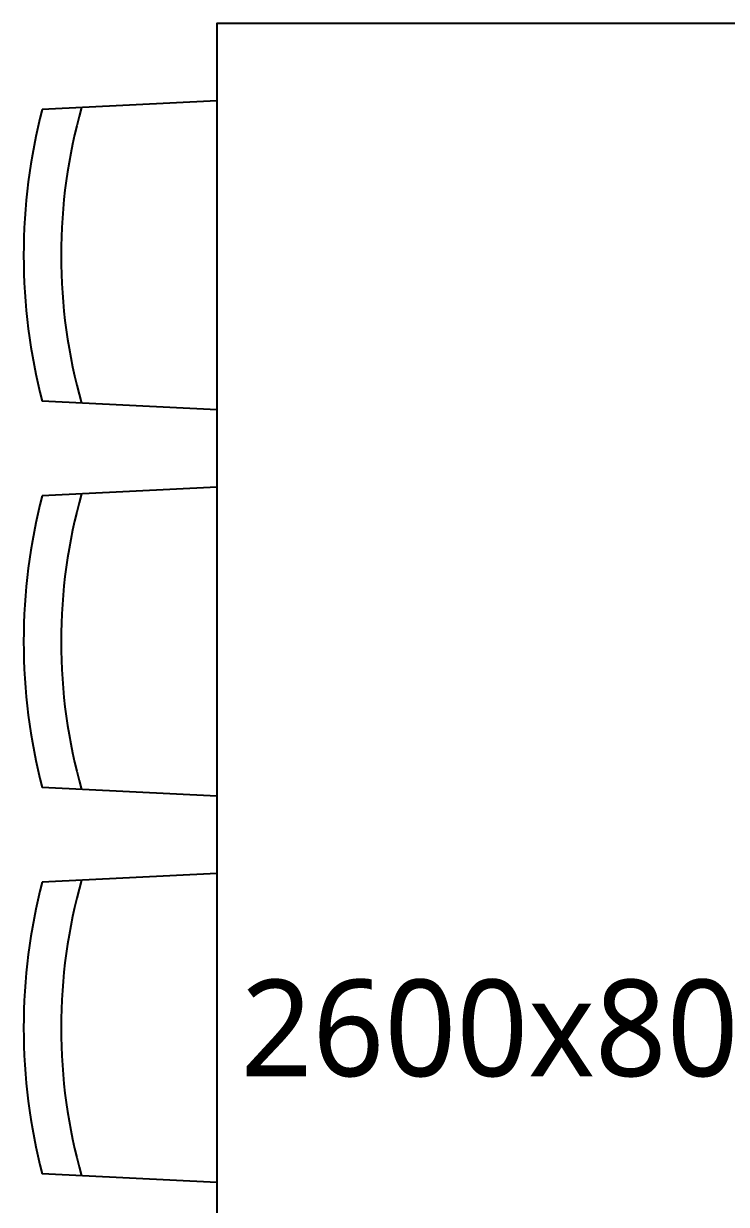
# Model space of a CAD drawing. Header units: millimetres. Extents: x -33000 to 294000, y 0 to 42408.
# Drawn here: x 269361 to 270271, y 15076 to 16605 of the extents above; entities that cross this region are included whole.
import ezdxf
from ezdxf.enums import TextEntityAlignment as Align

# ---------------------------------------------------------------- set-up
doc = ezdxf.new("R2010")
doc.units = ezdxf.units.MM
doc.header["$LTSCALE"] = 50
doc.layers.add('arch', color=8, linetype='Continuous')
doc.layers.add('실명', color=9, linetype='Continuous')
doc.styles.add('맑은고딕', font='malgun.ttf')

msp = doc.modelspace()

# ---------------------------------------------------------------- linework, layer by layer
at = {"layer": 'arch', "ltscale": 25}
for p, q in [((269611.2, 16504.6), (269385.4, 16493.4)), ((269611.2, 16104.6), (269385.4, 16115.8)), ((269611.2, 16004.6), (269385.4, 15993.4)), ((269611.2, 15604.6), (269385.4, 15615.8)), ((269611.2, 15504.6), (269385.4, 15493.4)), ((269611.2, 15104.6), (269385.4, 15115.8))]:
    msp.add_line(p, q, dxfattribs=at)
at = {"layer": 'arch', "ltscale": 25, "elevation": 0}
msp.add_lwpolyline([(269611.2, 14004.6), (270411.2, 14004.6), (270411.2, 16604.6), (269611.2, 16604.6)], close=True, dxfattribs=at)
at = {"layer": 'arch', "ltscale": 25}
for centre, radius, start, end in [((270111.7, 16304.6), 750.5, 165.4261, 194.5739), ((270114.4, 16304.6), 704.7, 164.2439, 195.7561), ((270111.7, 15804.6), 750.5, 165.4261, 194.5739), ((270114.4, 15804.6), 704.7, 164.2439, 195.7561), ((270111.7, 15304.6), 750.5, 165.4261, 194.5739), ((270114.4, 15304.6), 704.7, 164.2439, 195.7561)]:
    msp.add_arc(centre, radius, start, end, dxfattribs=at)

# ---------------------------------------------------------------- texts
at = {"layer": '실명', "ltscale": 25, "style": '맑은고딕'}
msp.add_text('2600x800', height=125, dxfattribs=at).set_placement((270011.2, 15304.6), align=Align.MIDDLE_CENTER)

doc.saveas('drawing.dxf')
